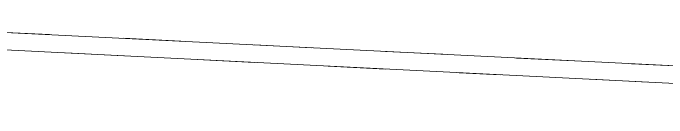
# Model space of a CAD drawing. Header units: metres. Extents: x 10 to 831, y 10 to 584.
# Drawn here: x 39.57 to 55.54, y 286.28 to 288.83 of the extents above; entities that cross this region are included whole.
import ezdxf

# ---------------------------------------------------------------- set-up
doc = ezdxf.new("R2010")
doc.units = ezdxf.units.M
doc.layers.add('VIS', color=8, linetype='Continuous', lineweight=13)

msp = doc.modelspace()

# ---------------------------------------------------------------- linework, layer by layer
at = {"layer": 'VIS'}
for p, q in [((30, 288.8299), (72.6768, 286.696)), ((72.4768, 286.278), (30, 288.4019)), ((40.466, 288.3068), (39.0652, 288.3768)), ((43.6668, 288.1468), (42.2664, 288.2168)), ((46.868, 287.9864), (45.4676, 288.0568)), ((40.866, 287.8588), (42.2664, 287.7888)), ((50.0692, 287.8264), (48.6688, 287.8964)), ((44.0672, 287.6988), (45.4676, 287.6288)), ((53.2704, 287.6664), (51.8696, 287.7364)), ((47.2684, 287.5384), (48.6688, 287.4684)), ((56.0712, 287.5264), (54.6708, 287.5964)), ((50.4692, 287.3784), (51.4696, 287.3284)), ((53.6704, 287.2184), (55.0708, 287.1484))]:
    msp.add_line(p, q, dxfattribs=at)

doc.saveas('drawing.dxf')
